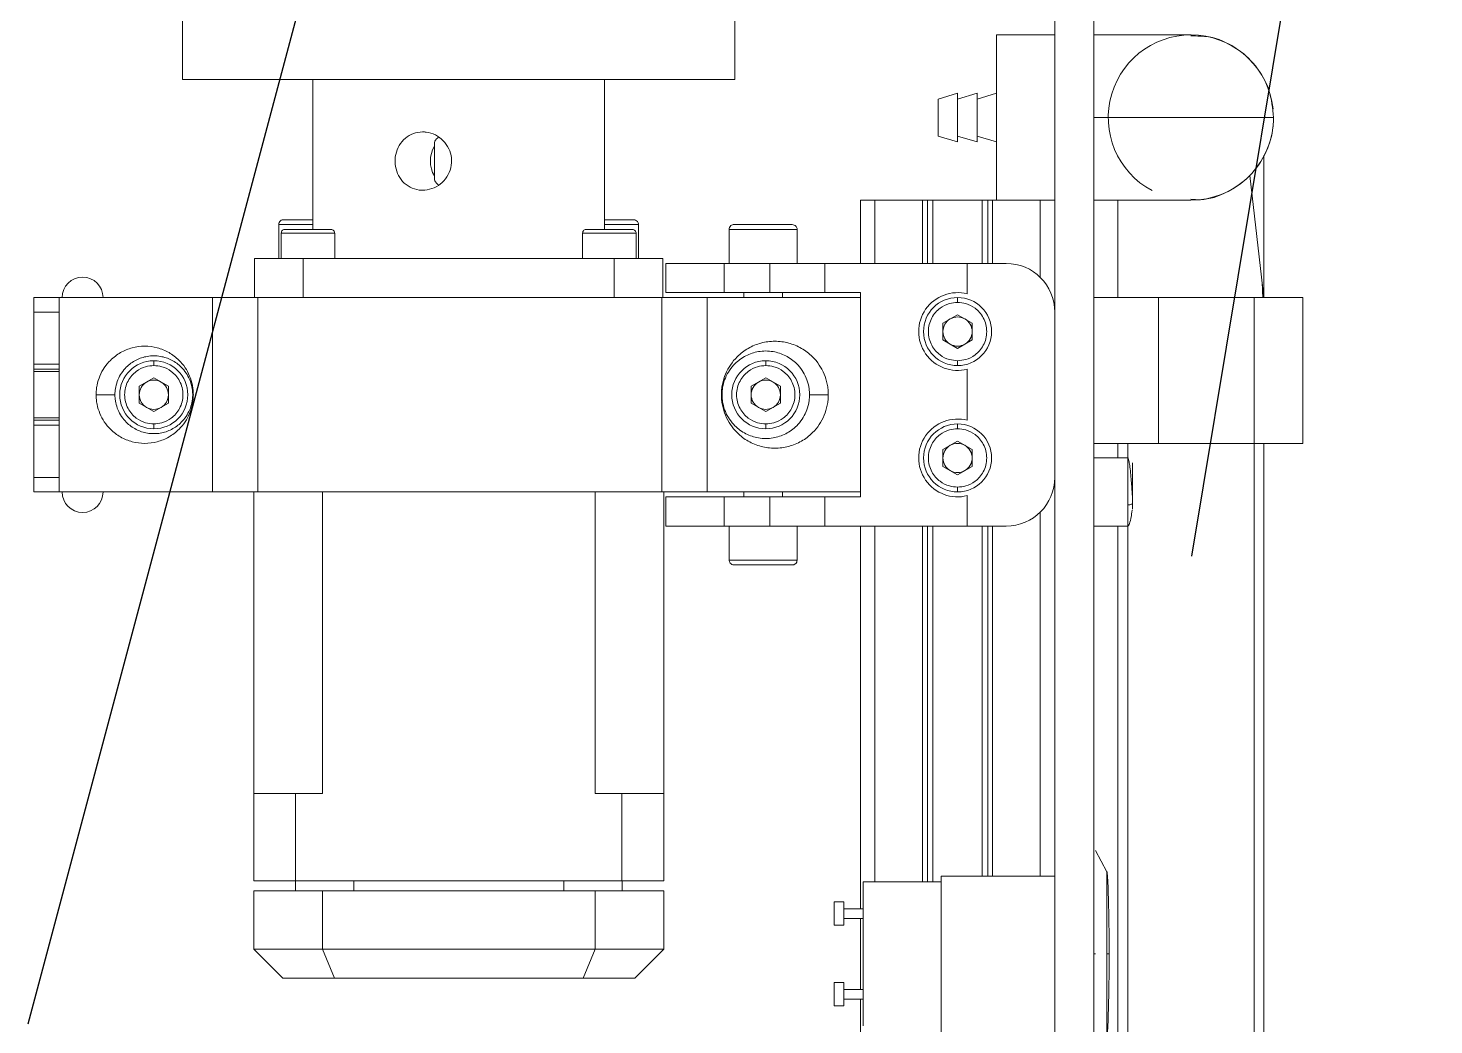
# Model space of a CAD drawing. Header units: millimetres. Extents: x -529 to 1738, y -425 to 849.
# Drawn here: x 246.3 to 318.6, y 725.1 to 776.4 of the extents above; entities that cross this region are included whole.
import ezdxf

# ---------------------------------------------------------------- set-up
doc = ezdxf.new("R2010")
doc.units = ezdxf.units.MM

msp = doc.modelspace()

# ---------------------------------------------------------------- linework, layer by layer
for p, q in [((306.111, 749.236), (318.562, 824.295)), ((246.264, 725.196), (272.608, 823.996))]:
    msp.add_line(p, q)
at = {"color": 7, "linetype": 'Continuous', "lineweight": 15}
for p, q in [((299.065, 652.541), (299.065, 792.541)), ((301.065, 652.541), (301.065, 792.541)), ((254.207, 776.741), (254.207, 773.741)), ((282.607, 773.741), (282.607, 776.741)), ((299.065, 776.041), (296.065, 776.041)), ((296.065, 767.541), (296.065, 776.041)), ((306.065, 776.041), (301.065, 776.041)), ((282.165, 773.741), (254.207, 773.741)), ((260.907, 773.741), (260.907, 766.041)), ((275.907, 766.041), (275.907, 773.741)), ((282.607, 773.741), (282.165, 773.741)), ((294.065, 773.041), (293.065, 772.741)), ((295.065, 773.041), (294.065, 772.741)), ((294.065, 773.041), (294.065, 770.541)), ((296.065, 773.041), (295.065, 772.741)), ((295.065, 770.541), (295.065, 773.041)), ((293.065, 772.741), (293.065, 770.841)), ((310.315, 771.791), (301.065, 771.791)), ((293.065, 770.841), (294.065, 770.541)), ((294.065, 770.841), (295.065, 770.541)), ((295.065, 770.841), (296.065, 770.541)), ((267.157, 770.441), (267.157, 768.671)), ((289.065, 767.541), (289.065, 764.291)), ((289.815, 767.541), (289.065, 767.541)), ((292.265, 767.541), (289.815, 767.541)), ((292.265, 767.541), (292.265, 764.291)), ((292.265, 767.541), (292.515, 767.541)), ((292.515, 764.291), (292.515, 767.541)), ((292.795, 767.541), (292.515, 767.541)), ((292.795, 767.541), (292.795, 764.291)), ((295.334, 767.541), (292.795, 767.541)), ((295.334, 767.541), (295.334, 764.291)), ((295.615, 767.541), (295.334, 767.541)), ((295.615, 767.541), (295.615, 764.291)), ((295.615, 767.541), (295.865, 767.541)), ((295.865, 764.291), (295.865, 767.541)), ((298.315, 767.541), (295.865, 767.541)), ((299.065, 767.541), (298.315, 767.541)), ((301.065, 767.541), (306.065, 767.541)), ((259.157, 766.291), (259.157, 764.541)), ((259.282, 765.853), (259.282, 764.541)), ((259.282, 765.853), (262.032, 765.853)), ((262.032, 764.541), (262.032, 765.853)), ((274.782, 765.853), (274.782, 764.541)), ((274.782, 765.853), (277.532, 765.853)), ((277.532, 764.541), (277.532, 765.853)), ((277.657, 764.541), (277.657, 766.291)), ((282.315, 766.041), (282.315, 764.291)), ((282.315, 766.041), (285.815, 766.041)), ((285.815, 764.291), (285.815, 766.041)), ((260.407, 764.541), (257.907, 764.541)), ((257.907, 764.541), (257.907, 762.541)), ((276.407, 764.541), (260.407, 764.541)), ((260.407, 764.541), (260.407, 762.541)), ((276.407, 764.541), (276.407, 762.541)), ((278.907, 764.541), (276.407, 764.541)), ((278.907, 762.541), (278.907, 764.541)), ((282.065, 764.291), (279.065, 764.291)), ((279.065, 764.291), (279.065, 762.791)), ((282.065, 764.291), (282.065, 762.791)), ((284.408, 764.291), (282.065, 764.291)), ((284.408, 762.791), (284.408, 764.291)), ((287.236, 764.291), (284.408, 764.291)), ((287.236, 764.291), (287.236, 762.791)), ((294.565, 764.291), (287.236, 764.291)), ((294.565, 764.291), (294.565, 762.727)), ((296.565, 764.291), (294.565, 764.291)), ((279.065, 762.791), (282.065, 762.791)), ((282.065, 762.791), (284.408, 762.791)), ((283.065, 762.791), (283.065, 762.541)), ((284.408, 762.791), (287.236, 762.791)), ((285.065, 762.541), (285.065, 762.791)), ((287.236, 762.791), (289.065, 762.791)), ((289.065, 762.791), (289.065, 762.541)), ((247.865, 762.541), (246.565, 762.541)), ((246.565, 762.541), (246.565, 761.791)), ((247.865, 762.541), (247.865, 752.541)), ((255.748, 762.541), (247.865, 762.541)), ((255.748, 762.541), (255.748, 752.541)), ((258.082, 762.541), (255.748, 762.541)), ((258.082, 762.541), (258.082, 752.541)), ((278.848, 762.541), (258.082, 762.541)), ((278.848, 752.541), (278.848, 762.541)), ((278.848, 762.541), (281.181, 762.541)), ((281.181, 762.541), (281.181, 752.541)), ((289.065, 762.541), (281.181, 762.541)), ((289.065, 752.541), (289.065, 762.541)), ((301.065, 762.541), (304.405, 762.541)), ((304.405, 755.041), (304.405, 762.541)), ((304.405, 762.541), (309.315, 762.541)), ((309.315, 755.041), (309.315, 762.541)), ((309.315, 762.541), (311.815, 762.541)), ((311.815, 762.541), (311.815, 755.041)), ((246.565, 761.791), (246.565, 759.11)), ((294.065, 761.657), (293.315, 761.224)), ((294.815, 761.224), (294.065, 761.657)), ((293.315, 761.224), (293.315, 760.358)), ((294.815, 760.358), (294.815, 761.224)), ((293.315, 760.358), (294.065, 759.925)), ((294.065, 759.925), (294.815, 760.358)), ((246.565, 758.856), (246.565, 759.11)), ((247.865, 758.856), (246.565, 758.856)), ((246.565, 758.856), (246.565, 758.733)), ((246.565, 758.733), (246.565, 756.349)), ((294.565, 758.854), (294.565, 756.227)), ((252.728, 758.407), (251.978, 757.974)), ((251.978, 757.974), (251.978, 757.108)), ((253.478, 757.974), (252.728, 758.407)), ((253.478, 757.108), (253.478, 757.974)), ((284.201, 758.407), (283.451, 757.974)), ((283.451, 757.974), (283.451, 757.108)), ((284.951, 757.974), (284.201, 758.407)), ((284.951, 757.108), (284.951, 757.974)), ((251.978, 757.108), (252.728, 756.675)), ((252.728, 756.675), (253.478, 757.108)), ((254.762, 757.541), (254.728, 757.541)), ((281.918, 757.541), (281.951, 757.541)), ((283.451, 757.108), (284.201, 756.675)), ((284.201, 756.675), (284.951, 757.108)), ((246.565, 756.349), (246.565, 756.226)), ((246.565, 756.226), (247.865, 756.226)), ((246.565, 755.972), (246.565, 756.226)), ((246.565, 755.972), (246.565, 753.291)), ((294.065, 755.157), (293.315, 754.724)), ((294.815, 754.724), (294.065, 755.157)), ((301.065, 755.041), (304.405, 755.041)), ((302.315, 755.041), (302.315, 754.291)), ((304.405, 755.041), (309.315, 755.041)), ((309.315, 755.041), (311.815, 755.041)), ((309.815, 690.041), (309.815, 755.041)), ((293.315, 754.724), (293.315, 753.858)), ((294.815, 753.858), (294.815, 754.724)), ((302.815, 754.291), (301.065, 754.291)), ((293.315, 753.858), (294.065, 753.425)), ((294.065, 753.425), (294.815, 753.858)), ((246.565, 753.291), (246.565, 752.541)), ((303.065, 752.872), (303.02, 752.872)), ((247.865, 752.541), (246.565, 752.541)), ((255.748, 752.541), (247.865, 752.541)), ((258.082, 752.541), (255.748, 752.541)), ((257.865, 752.541), (257.865, 737.041)), ((278.848, 752.541), (258.082, 752.541)), ((261.4, 737.041), (261.4, 752.541)), ((275.429, 752.541), (275.429, 737.041)), ((281.181, 752.541), (278.848, 752.541)), ((278.965, 737.041), (278.965, 752.541)), ((279.065, 752.291), (282.065, 752.291)), ((279.065, 750.791), (279.065, 752.291)), ((281.181, 752.541), (289.065, 752.541)), ((282.065, 750.791), (282.065, 752.291)), ((282.065, 752.291), (284.408, 752.291)), ((283.065, 752.541), (283.065, 752.291)), ((284.408, 750.791), (284.408, 752.291)), ((284.408, 752.291), (287.236, 752.291)), ((285.065, 752.291), (285.065, 752.541)), ((287.236, 752.291), (287.236, 750.791)), ((289.065, 752.291), (287.236, 752.291)), ((289.065, 752.541), (289.065, 752.291)), ((294.565, 752.354), (294.565, 750.791)), ((303.065, 751.654), (303.065, 751.968)), ((279.065, 750.791), (282.065, 750.791)), ((282.065, 750.791), (284.408, 750.791)), ((282.315, 750.791), (282.315, 749.041)), ((284.408, 750.791), (287.236, 750.791)), ((285.815, 749.041), (285.815, 750.791)), ((287.236, 750.791), (294.565, 750.791)), ((289.065, 750.791), (289.065, 731.118)), ((292.265, 750.791), (292.265, 732.491)), ((292.515, 732.491), (292.515, 750.791)), ((292.795, 750.791), (292.795, 732.491)), ((294.565, 750.791), (296.565, 750.791)), ((295.334, 750.791), (295.334, 732.791)), ((295.615, 750.791), (295.615, 732.791)), ((295.865, 732.791), (295.865, 750.791)), ((301.065, 750.791), (302.815, 750.791)), ((302.315, 750.791), (302.315, 724.291)), ((285.815, 749.041), (282.315, 749.041)), ((257.865, 732.541), (257.865, 737.041)), ((257.865, 737.041), (260.018, 737.041)), ((260.018, 732.541), (260.018, 737.041)), ((260.018, 737.041), (261.4, 737.041)), ((275.429, 737.041), (276.795, 737.041)), ((276.795, 732.541), (276.795, 737.041)), ((276.795, 737.041), (278.965, 737.041)), ((278.965, 732.541), (278.965, 737.041)), ((301.747, 733.011), (301.159, 734.114)), ((257.865, 732.541), (260.018, 732.541)), ((260.01, 732.541), (260.01, 732.041)), ((260.018, 732.541), (276.795, 732.541)), ((263.01, 732.041), (263.01, 732.541)), ((273.819, 732.541), (273.819, 732.041)), ((276.795, 732.541), (278.965, 732.541)), ((276.819, 732.041), (276.819, 732.541)), ((293.215, 732.491), (289.215, 732.491)), ((289.215, 728.791), (289.215, 732.491)), ((299.065, 732.791), (293.215, 732.791)), ((293.215, 732.791), (293.215, 724.791)), ((257.865, 732.041), (257.865, 729.041)), ((261.4, 732.041), (257.865, 732.041)), ((261.4, 732.041), (261.4, 729.041)), ((275.429, 732.041), (261.4, 732.041)), ((275.429, 732.041), (275.429, 729.041)), ((278.965, 732.041), (275.429, 732.041)), ((278.965, 732.041), (278.965, 729.041)), ((288.215, 731.468), (287.715, 731.468)), ((287.715, 730.868), (287.715, 731.468)), ((288.215, 731.468), (288.215, 730.868)), ((289.215, 731.118), (288.215, 731.118)), ((287.715, 730.268), (287.715, 730.868)), ((287.715, 730.268), (288.215, 730.268)), ((288.215, 730.868), (288.215, 730.268)), ((288.215, 730.618), (289.215, 730.618)), ((289.065, 730.618), (289.065, 726.964)), ((261.4, 729.041), (257.865, 729.041)), ((259.365, 727.541), (257.865, 729.041)), ((275.429, 729.041), (261.4, 729.041)), ((262.022, 727.541), (261.4, 729.041)), ((274.808, 727.541), (275.429, 729.041)), ((278.965, 729.041), (275.429, 729.041)), ((277.465, 727.541), (278.965, 729.041)), ((289.215, 725.091), (289.215, 728.791)), ((259.365, 727.541), (262.022, 727.541)), ((262.022, 727.541), (274.808, 727.541)), ((274.808, 727.541), (277.465, 727.541)), ((288.215, 727.314), (287.715, 727.314)), ((287.715, 726.714), (287.715, 727.314)), ((287.715, 726.114), (287.715, 726.714)), ((288.215, 727.314), (288.215, 726.714)), ((289.215, 726.964), (288.215, 726.964)), ((288.215, 726.714), (288.215, 726.114)), ((287.715, 726.114), (288.215, 726.114)), ((288.215, 726.464), (289.215, 726.464)), ((289.065, 726.464), (289.065, 718.618))]:
    msp.add_line(p, q, dxfattribs=at)
at = {"color": 8, "linetype": 'Continuous', "lineweight": 15}
for p, q in [((309.815, 762.541), (309.094, 768.81)), ((289.815, 767.541), (289.815, 764.291)), ((298.315, 767.541), (298.315, 763.576)), ((259.157, 766.291), (260.907, 766.291)), ((275.907, 766.291), (277.657, 766.291)), ((247.865, 761.791), (246.565, 761.791)), ((247.865, 759.11), (246.565, 759.11)), ((246.565, 758.733), (247.865, 758.733)), ((247.865, 756.349), (246.565, 756.349)), ((246.565, 755.972), (247.865, 755.972)), ((302.815, 754.291), (302.815, 755.041)), ((309.315, 755.041), (309.315, 690.041)), ((302.815, 754.291), (302.815, 751.873)), ((247.865, 753.291), (246.565, 753.291)), ((298.315, 751.505), (298.315, 732.791)), ((302.815, 751.873), (302.815, 750.791)), ((289.815, 750.791), (289.815, 732.491)), ((302.815, 724.291), (302.815, 750.791)), ((301.747, 733.011), (301.747, 728.791)), ((301.747, 728.791), (301.747, 724.57))]:
    msp.add_line(p, q, dxfattribs=at)
at = {"color": 7, "linetype": 'Continuous', "lineweight": 15}
for centre, radius, start, end in [((306.065, 771.791), 4.25, 6.15458, 242.00353), ((306.065, 771.791), 4.25, 270, 354.6892), ((268.493, 769.556), 1.54, 150.21455, 209.78545), ((296.565, 761.791), 2.5, 0, 90), ((249.065, 762.541), 1.05, 360, 180), ((294.065, 760.791), 2, 75.52249, 284.47751), ((294.065, 760.791), 1.75, 90, 270), ((294.065, 760.791), 1.75, 270, 90), ((294.065, 760.791), 0.75, 120, 180), ((294.065, 760.791), 0.75, 60, 120), ((294.065, 760.791), 0.75, 360, 60), ((294.065, 760.791), 0.75, 180, 240), ((294.065, 760.791), 0.75, 300, 360), ((294.065, 760.791), 0.75, 240, 300), ((252.728, 757.541), 1.75, 90, 270), ((252.728, 757.541), 1.75, 270, 90), ((284.201, 757.541), 1.75, 90, 270), ((284.201, 757.541), 1.75, 270, 90), ((252.728, 757.541), 0.75, 120, 180), ((252.728, 757.541), 0.75, 60, 120), ((252.728, 757.541), 0.75, 360, 60), ((284.201, 757.541), 0.75, 120, 180), ((284.201, 757.541), 0.75, 60, 120), ((284.201, 757.541), 0.75, 360, 60), ((252.728, 757.541), 0.75, 180, 240), ((252.728, 757.541), 0.75, 300, 360), ((284.201, 757.541), 0.75, 180, 240), ((284.201, 757.541), 0.75, 300, 360), ((252.728, 757.541), 0.75, 240, 300), ((284.201, 757.541), 0.75, 240, 300), ((294.065, 754.291), 2, 75.52249, 284.47751), ((294.065, 754.291), 1.75, 90, 270), ((294.065, 754.291), 1.75, 270, 90), ((294.065, 754.291), 0.75, 120, 180), ((294.065, 754.291), 0.75, 60, 120), ((294.065, 754.291), 0.75, 360, 60), ((294.065, 754.291), 0.75, 180, 240), ((294.065, 754.291), 0.75, 300, 360), ((294.065, 754.291), 0.75, 240, 300), ((296.565, 753.291), 2.5, 270, 0), ((249.065, 752.541), 1.05, 180, 0)]:
    msp.add_arc(centre, radius, start, end, dxfattribs=at)
for points, knots in [([(310.315, 771.791), (310.268, 772.268), (310.174, 773.224), (309.441, 774.5), (308.362, 775.452), (307.17, 775.991), (306.376, 775.988), (306.062, 775.986)], [0, 0, 0, 0, 0.214742, 0.429483, 0.644225, 0.858966, 1, 1, 1, 1]), ([(306.062, 767.596), (306.227, 767.581), (306.868, 767.522), (307.962, 767.917), (309.144, 768.739), (309.976, 769.936), (310.289, 771.017), (310.31, 771.642), (310.315, 771.791)], [0, 0, 0, 0, 0.074557, 0.289109, 0.503661, 0.718213, 0.932765, 1, 1, 1, 1]), ([(266.55, 771.056), (266.389, 771.039), (266.068, 771.007), (265.648, 770.754), (265.329, 770.379), (265.145, 769.906), (265.116, 769.396), (265.241, 768.908), (265.507, 768.491), (265.893, 768.189), (266.266, 768.07), (266.65, 768.045), (267.038, 768.112), (267.48, 768.355), (267.826, 768.733), (268.029, 769.206), (268.061, 769.716), (267.922, 770.204), (267.631, 770.621), (267.22, 770.922), (266.835, 771.044), (266.611, 771.053), (266.55, 771.056)], [0, 0, 0, 0, 0.052962, 0.105899, 0.159478, 0.213534, 0.266876, 0.319421, 0.37233, 0.426187, 0.480118, 0.5, 0.552962, 0.605899, 0.659478, 0.713534, 0.766876, 0.819421, 0.87233, 0.926187, 0.980118, 1, 1, 1, 1]), ([(267.366, 770.781), (267.331, 770.752), (267.207, 770.653), (267.151, 770.506), (267.161, 770.455), (267.163, 770.448)], [0, 0, 0, 0, 0.258448, 0.889878, 1, 1, 1, 1]), ([(309.815, 762.541), (309.814, 763.841), (309.813, 765.757), (309.814, 768.256), (309.814, 769.374), (309.814, 769.841)], [0, 0, 0, 0, 0.551549, 0.812611, 1, 1, 1, 1]), ([(267.372, 768.326), (267.334, 768.357), (267.209, 768.457), (267.151, 768.606), (267.161, 768.656), (267.163, 768.664)], [0, 0, 0, 0, 0.268021, 0.8913, 1, 1, 1, 1]), ([(302.315, 767.541), (302.315, 767.187), (302.316, 765.578), (302.315, 763.871), (302.315, 762.541)], [0, 0, 0, 0, 0.220297, 1, 1, 1, 1]), ([(259.157, 766.291), (259.161, 766.326), (259.17, 766.4), (259.238, 766.484), (259.322, 766.533), (259.379, 766.538), (259.407, 766.541)], [0, 0, 0, 0, 0.2702613, 0.5624294, 0.7897364, 1, 1, 1, 1]), ([(260.907, 766.541), (260.782, 766.541), (260.537, 766.541), (260.2, 766.541), (259.919, 766.541), (259.648, 766.541), (259.445, 766.541), (259.418, 766.541), (259.407, 766.541)], [0, 0, 0, 0, 0.158429, 0.312128, 0.45716, 0.590874, 0.819363, 1, 1, 1, 1]), ([(277.407, 766.541), (277.395, 766.541), (277.368, 766.541), (277.165, 766.541), (276.894, 766.541), (276.613, 766.541), (276.276, 766.541), (276.031, 766.541), (275.907, 766.541)], [0, 0, 0, 0, 0.1806368, 0.4091264, 0.5428398, 0.6878723, 0.841571, 1, 1, 1, 1]), ([(277.407, 766.541), (277.442, 766.536), (277.516, 766.527), (277.6, 766.46), (277.648, 766.376), (277.654, 766.318), (277.657, 766.291)], [0, 0, 0, 0, 0.270261, 0.562429, 0.789736, 1, 1, 1, 1]), ([(259.282, 765.853), (259.285, 765.88), (259.292, 765.935), (259.342, 765.998), (259.406, 766.035), (259.448, 766.039), (259.469, 766.041)], [0, 0, 0, 0, 0.270261, 0.562429, 0.789736, 1, 1, 1, 1]), ([(261.844, 766.041), (261.835, 766.041), (261.814, 766.041), (261.653, 766.041), (261.439, 766.041), (261.216, 766.041), (260.949, 766.041), (260.657, 766.041), (260.364, 766.041), (260.097, 766.041), (259.875, 766.041), (259.66, 766.041), (259.5, 766.041), (259.478, 766.041), (259.469, 766.041)], [0, 0, 0, 0, 0.090318, 0.204563, 0.27142, 0.343936, 0.420786, 0.5, 0.579214, 0.656064, 0.72858, 0.795437, 0.909682, 1, 1, 1, 1]), ([(261.844, 766.041), (261.871, 766.038), (261.926, 766.031), (261.989, 765.98), (262.025, 765.917), (262.03, 765.874), (262.032, 765.853)], [0, 0, 0, 0, 0.270261, 0.562429, 0.789736, 1, 1, 1, 1]), ([(274.782, 765.853), (274.785, 765.88), (274.792, 765.935), (274.842, 765.998), (274.906, 766.035), (274.948, 766.039), (274.969, 766.041)], [0, 0, 0, 0, 0.270261, 0.562429, 0.789736, 1, 1, 1, 1]), ([(277.344, 766.041), (277.335, 766.041), (277.314, 766.041), (277.153, 766.041), (276.939, 766.041), (276.716, 766.041), (276.449, 766.041), (276.157, 766.041), (275.864, 766.041), (275.597, 766.041), (275.375, 766.041), (275.16, 766.041), (275, 766.041), (274.978, 766.041), (274.969, 766.041)], [0, 0, 0, 0, 0.090318, 0.204563, 0.27142, 0.343936, 0.420786, 0.5, 0.579214, 0.656064, 0.72858, 0.795437, 0.909682, 1, 1, 1, 1]), ([(277.344, 766.041), (277.371, 766.038), (277.426, 766.031), (277.489, 765.98), (277.525, 765.917), (277.53, 765.874), (277.532, 765.853)], [0, 0, 0, 0, 0.270261, 0.562429, 0.789736, 1, 1, 1, 1]), ([(282.315, 766.041), (282.319, 766.076), (282.328, 766.15), (282.396, 766.234), (282.48, 766.283), (282.537, 766.288), (282.565, 766.291)], [0, 0, 0, 0, 0.2702613, 0.5624294, 0.7897364, 1, 1, 1, 1]), ([(285.565, 766.291), (285.553, 766.291), (285.526, 766.291), (285.323, 766.291), (285.052, 766.291), (284.771, 766.291), (284.434, 766.291), (284.065, 766.291), (283.695, 766.291), (283.358, 766.291), (283.077, 766.291), (282.806, 766.291), (282.603, 766.291), (282.576, 766.291), (282.565, 766.291)], [0, 0, 0, 0, 0.090318, 0.204563, 0.27142, 0.343936, 0.420786, 0.5, 0.579214, 0.656064, 0.72858, 0.795437, 0.909682, 1, 1, 1, 1]), ([(285.565, 766.291), (285.6, 766.286), (285.674, 766.277), (285.758, 766.21), (285.806, 766.126), (285.812, 766.068), (285.815, 766.041)], [0, 0, 0, 0, 0.270261, 0.562429, 0.789736, 1, 1, 1, 1]), ([(309.76, 762.541), (309.758, 762.684), (309.754, 762.975), (309.728, 763.262), (309.715, 763.408)], [0, 0, 0, 0, 0.492953, 1, 1, 1, 1]), ([(294.065, 759.291), (293.923, 759.303), (293.602, 759.329), (293.212, 759.532), (292.92, 759.803), (292.726, 760.085), (292.595, 760.421), (292.549, 760.791), (292.595, 761.16), (292.726, 761.497), (292.92, 761.779), (293.212, 762.049), (293.602, 762.252), (293.923, 762.279), (294.065, 762.291)], [0, 0, 0, 0, 0.090318, 0.204563, 0.27142, 0.343936, 0.420786, 0.5, 0.579214, 0.656064, 0.72858, 0.795437, 0.909682, 1, 1, 1, 1]), ([(294.065, 762.291), (294.065, 762.326), (294.065, 762.4), (294.065, 762.484), (294.065, 762.533), (294.065, 762.538), (294.065, 762.541)], [0, 0, 0, 0, 0.2702613, 0.5624294, 0.7897364, 1, 1, 1, 1]), ([(294.065, 762.291), (294.206, 762.279), (294.528, 762.252), (294.917, 762.049), (295.21, 761.779), (295.404, 761.497), (295.534, 761.16), (295.58, 760.791), (295.534, 760.421), (295.404, 760.085), (295.21, 759.803), (294.917, 759.532), (294.528, 759.329), (294.206, 759.303), (294.065, 759.291)], [0, 0, 0, 0, 0.090318, 0.204563, 0.27142, 0.343936, 0.420786, 0.5, 0.579214, 0.656064, 0.72858, 0.795437, 0.909682, 1, 1, 1, 1]), ([(254.762, 757.541), (254.759, 757.624), (254.754, 757.794), (254.699, 758.142), (254.564, 758.558), (254.326, 758.978), (253.971, 759.397), (253.49, 759.749), (252.897, 759.987), (252.262, 760.068), (251.626, 759.987), (251.033, 759.749), (250.553, 759.397), (250.197, 758.978), (249.96, 758.558), (249.825, 758.142), (249.769, 757.794), (249.764, 757.623), (249.762, 757.541)], [0, 0, 0, 0, 0.015767, 0.032507, 0.07165, 0.121071, 0.181335, 0.276733, 0.38495, 0.499999, 0.615064, 0.72328, 0.818664, 0.878928, 0.928349, 0.967492, 0.984238, 1, 1, 1, 1]), ([(287.418, 757.541), (287.415, 757.632), (287.409, 757.819), (287.348, 758.202), (287.199, 758.659), (286.938, 759.121), (286.547, 759.583), (286.019, 759.97), (285.366, 760.232), (284.667, 760.321), (283.969, 760.232), (283.316, 759.97), (282.788, 759.583), (282.397, 759.121), (282.135, 758.659), (281.987, 758.202), (281.926, 757.819), (281.92, 757.632), (281.918, 757.541)], [0, 0, 0, 0, 0.015767, 0.032507, 0.07165, 0.121071, 0.181335, 0.276732, 0.384949, 0.499999, 0.615064, 0.72328, 0.818664, 0.878928, 0.928349, 0.967492, 0.984238, 1, 1, 1, 1]), ([(250.728, 757.541), (250.73, 757.607), (250.735, 757.746), (250.781, 758.032), (250.891, 758.363), (251.08, 758.694), (251.307, 758.961), (251.558, 759.173), (251.821, 759.332), (252.103, 759.449), (252.408, 759.523), (252.728, 759.55), (253.049, 759.523), (253.354, 759.449), (253.636, 759.332), (253.899, 759.173), (254.15, 758.961), (254.377, 758.694), (254.566, 758.363), (254.676, 758.032), (254.722, 757.746), (254.726, 757.607), (254.728, 757.541)], [0, 0, 0, 0, 0.013354, 0.028008, 0.064282, 0.112554, 0.173014, 0.228848, 0.290357, 0.356167, 0.423675, 0.5, 0.576326, 0.643834, 0.709645, 0.771153, 0.826986, 0.887446, 0.935718, 0.971992, 0.986647, 1, 1, 1, 1]), ([(252.728, 759.041), (252.728, 759.076), (252.728, 759.15), (252.728, 759.234), (252.728, 759.283), (252.728, 759.288), (252.728, 759.291)], [0, 0, 0, 0, 0.270261, 0.562429, 0.789736, 1, 1, 1, 1]), ([(281.951, 757.541), (281.953, 757.615), (281.958, 757.772), (282.009, 758.092), (282.133, 758.464), (282.346, 758.838), (282.601, 759.139), (282.884, 759.377), (283.18, 759.556), (283.497, 759.687), (283.84, 759.771), (284.201, 759.801), (284.562, 759.771), (284.905, 759.687), (285.222, 759.556), (285.517, 759.377), (285.8, 759.139), (286.056, 758.838), (286.268, 758.464), (286.392, 758.092), (286.444, 757.772), (286.449, 757.615), (286.451, 757.541)], [0, 0, 0, 0, 0.013585, 0.02844, 0.064978, 0.113349, 0.173785, 0.229532, 0.29091, 0.356559, 0.423886, 0.5, 0.576115, 0.643443, 0.709091, 0.770469, 0.826215, 0.886651, 0.935022, 0.97156, 0.986416, 1, 1, 1, 1]), ([(284.201, 759.041), (284.201, 759.076), (284.201, 759.15), (284.201, 759.234), (284.201, 759.283), (284.201, 759.288), (284.201, 759.291)], [0, 0, 0, 0, 0.270261, 0.562429, 0.789736, 1, 1, 1, 1]), ([(294.065, 759.041), (294.065, 759.045), (294.065, 759.054), (294.065, 759.122), (294.065, 759.206), (294.065, 759.263), (294.065, 759.291)], [0, 0, 0, 0, 0.2702613, 0.5624294, 0.7897364, 1, 1, 1, 1]), ([(252.728, 756.041), (252.587, 756.053), (252.265, 756.079), (251.876, 756.282), (251.584, 756.553), (251.39, 756.835), (251.259, 757.171), (251.213, 757.541), (251.259, 757.91), (251.39, 758.247), (251.584, 758.529), (251.876, 758.799), (252.265, 759.002), (252.587, 759.029), (252.728, 759.041)], [0, 0, 0, 0, 0.090318, 0.204563, 0.27142, 0.343936, 0.420786, 0.5, 0.579214, 0.656064, 0.72858, 0.795437, 0.909682, 1, 1, 1, 1]), ([(252.728, 759.041), (252.87, 759.029), (253.191, 759.002), (253.581, 758.799), (253.873, 758.529), (254.067, 758.247), (254.198, 757.91), (254.244, 757.541), (254.198, 757.171), (254.067, 756.835), (253.873, 756.553), (253.581, 756.282), (253.191, 756.079), (252.87, 756.053), (252.728, 756.041)], [0, 0, 0, 0, 0.090318, 0.204563, 0.27142, 0.343936, 0.420786, 0.5, 0.579214, 0.656064, 0.72858, 0.795437, 0.909682, 1, 1, 1, 1]), ([(284.201, 756.041), (284.059, 756.053), (283.738, 756.079), (283.349, 756.282), (283.056, 756.553), (282.862, 756.835), (282.731, 757.171), (282.685, 757.541), (282.731, 757.91), (282.862, 758.247), (283.056, 758.529), (283.349, 758.799), (283.738, 759.002), (284.059, 759.029), (284.201, 759.041)], [0, 0, 0, 0, 0.090318, 0.204563, 0.27142, 0.343936, 0.420786, 0.5, 0.579214, 0.656064, 0.72858, 0.795437, 0.909682, 1, 1, 1, 1]), ([(284.201, 759.041), (284.343, 759.029), (284.664, 759.002), (285.053, 758.799), (285.346, 758.529), (285.54, 758.247), (285.67, 757.91), (285.716, 757.541), (285.67, 757.171), (285.54, 756.835), (285.346, 756.553), (285.053, 756.282), (284.664, 756.079), (284.343, 756.053), (284.201, 756.041)], [0, 0, 0, 0, 0.090318, 0.204563, 0.27142, 0.343936, 0.420786, 0.5, 0.579214, 0.656064, 0.72858, 0.795437, 0.909682, 1, 1, 1, 1]), ([(249.762, 757.541), (249.764, 757.458), (249.769, 757.288), (249.825, 756.94), (249.96, 756.524), (250.197, 756.104), (250.553, 755.685), (251.034, 755.332), (251.627, 755.094), (252.262, 755.013), (252.897, 755.094), (253.49, 755.332), (253.971, 755.685), (254.326, 756.104), (254.564, 756.524), (254.699, 756.94), (254.754, 757.288), (254.759, 757.458), (254.762, 757.541)], [0, 0, 0, 0, 0.015771, 0.032509, 0.071651, 0.121072, 0.181337, 0.276734, 0.384951, 0.5, 0.615065, 0.723281, 0.818664, 0.878928, 0.928349, 0.967492, 0.984238, 1, 1, 1, 1]), ([(250.728, 757.541), (250.725, 757.541), (250.717, 757.541), (250.645, 757.541), (250.536, 757.541), (250.42, 757.541), (250.32, 757.541), (250.217, 757.541), (250.087, 757.541), (249.946, 757.541), (249.825, 757.541), (249.781, 757.541), (249.762, 757.541)], [0, 0, 0, 0, 0.098138, 0.215987, 0.351965, 0.4252, 0.5, 0.5748, 0.648035, 0.784013, 0.901862, 1, 1, 1, 1]), ([(254.728, 757.541), (254.726, 757.474), (254.722, 757.335), (254.676, 757.05), (254.566, 756.719), (254.377, 756.388), (254.15, 756.12), (253.899, 755.909), (253.636, 755.75), (253.354, 755.633), (253.049, 755.558), (252.728, 755.532), (252.408, 755.558), (252.103, 755.633), (251.821, 755.75), (251.558, 755.909), (251.307, 756.12), (251.08, 756.388), (250.891, 756.719), (250.781, 757.05), (250.735, 757.335), (250.73, 757.474), (250.728, 757.541)], [0, 0, 0, 0, 0.013354, 0.028008, 0.064282, 0.112554, 0.173014, 0.228848, 0.290357, 0.356167, 0.423675, 0.5, 0.576326, 0.643834, 0.709645, 0.771153, 0.826986, 0.887446, 0.935718, 0.971992, 0.986647, 1, 1, 1, 1]), ([(281.918, 757.541), (281.92, 757.45), (281.926, 757.262), (281.986, 756.88), (282.136, 756.422), (282.397, 755.96), (282.788, 755.499), (283.316, 755.111), (283.969, 754.85), (284.668, 754.761), (285.366, 754.85), (286.019, 755.111), (286.547, 755.499), (286.938, 755.96), (287.2, 756.422), (287.348, 756.88), (287.409, 757.262), (287.415, 757.45), (287.418, 757.541)], [0, 0, 0, 0, 0.015767, 0.032507, 0.07165, 0.121071, 0.181335, 0.276732, 0.384949, 0.499999, 0.615063, 0.72328, 0.818664, 0.878928, 0.928349, 0.967492, 0.984238, 1, 1, 1, 1]), ([(286.451, 757.541), (286.449, 757.466), (286.444, 757.31), (286.392, 756.99), (286.268, 756.617), (286.056, 756.244), (285.8, 755.943), (285.517, 755.705), (285.222, 755.526), (284.905, 755.395), (284.562, 755.31), (284.201, 755.28), (283.84, 755.31), (283.497, 755.395), (283.18, 755.526), (282.884, 755.705), (282.601, 755.943), (282.346, 756.244), (282.133, 756.617), (282.009, 756.99), (281.958, 757.31), (281.953, 757.466), (281.951, 757.541)], [0, 0, 0, 0, 0.013585, 0.02844, 0.064978, 0.113349, 0.173785, 0.229532, 0.29091, 0.356559, 0.423886, 0.5, 0.576115, 0.643443, 0.709091, 0.770469, 0.826215, 0.886651, 0.935022, 0.97156, 0.986416, 1, 1, 1, 1]), ([(287.418, 757.541), (287.398, 757.541), (287.355, 757.541), (287.233, 757.541), (287.093, 757.541), (286.962, 757.541), (286.859, 757.541), (286.76, 757.541), (286.644, 757.541), (286.535, 757.541), (286.462, 757.541), (286.454, 757.541), (286.451, 757.541)], [0, 0, 0, 0, 0.098138, 0.215987, 0.351965, 0.4252, 0.5, 0.5748, 0.648035, 0.784013, 0.901862, 1, 1, 1, 1]), ([(252.728, 755.791), (252.728, 755.795), (252.728, 755.804), (252.728, 755.872), (252.728, 755.956), (252.728, 756.013), (252.728, 756.041)], [0, 0, 0, 0, 0.2702613, 0.5624294, 0.7897364, 1, 1, 1, 1]), ([(284.201, 755.791), (284.201, 755.795), (284.201, 755.804), (284.201, 755.872), (284.201, 755.956), (284.201, 756.013), (284.201, 756.041)], [0, 0, 0, 0, 0.2702613, 0.5624294, 0.7897364, 1, 1, 1, 1]), ([(294.065, 752.791), (293.923, 752.803), (293.602, 752.829), (293.212, 753.032), (292.92, 753.303), (292.726, 753.585), (292.595, 753.921), (292.549, 754.291), (292.595, 754.66), (292.726, 754.997), (292.92, 755.279), (293.212, 755.549), (293.602, 755.752), (293.923, 755.779), (294.065, 755.791)], [0, 0, 0, 0, 0.090318, 0.204563, 0.27142, 0.343936, 0.420786, 0.5, 0.579214, 0.656064, 0.72858, 0.795437, 0.909682, 1, 1, 1, 1]), ([(294.065, 755.791), (294.065, 755.826), (294.065, 755.9), (294.065, 755.984), (294.065, 756.033), (294.065, 756.038), (294.065, 756.041)], [0, 0, 0, 0, 0.2702613, 0.5624294, 0.7897364, 1, 1, 1, 1]), ([(294.065, 755.791), (294.206, 755.779), (294.528, 755.752), (294.917, 755.549), (295.21, 755.279), (295.404, 754.997), (295.534, 754.66), (295.58, 754.291), (295.534, 753.921), (295.404, 753.585), (295.21, 753.303), (294.917, 753.032), (294.528, 752.829), (294.206, 752.803), (294.065, 752.791)], [0, 0, 0, 0, 0.090318, 0.204563, 0.27142, 0.343936, 0.420786, 0.5, 0.579214, 0.656064, 0.72858, 0.795437, 0.909682, 1, 1, 1, 1]), ([(302.863, 754.196), (302.862, 754.201), (302.846, 754.285), (302.83, 754.288), (302.815, 754.291)], [0, 0, 0, 0, 0.063519, 1, 1, 1, 1]), ([(303.065, 751.968), (303.064, 752.04), (303.062, 752.198), (303.047, 752.488), (303.023, 752.841), (302.99, 753.243), (302.95, 753.649), (302.907, 754.002), (302.878, 754.132), (302.863, 754.196)], [0, 0, 0, 0, 0.090912, 0.19902, 0.32656, 0.474541, 0.641681, 0.82356, 1, 1, 1, 1]), ([(303.065, 751.968), (303.065, 752.104), (303.065, 752.411), (303.065, 752.848), (303.065, 753.222), (303.065, 753.509), (303.065, 753.758), (303.065, 753.942), (303.065, 754.04), (303.065, 754.048), (303.065, 753.976), (303.065, 753.809), (303.065, 753.527), (303.065, 753.24), (303.065, 753.114)], [0, 0, 0, 0, 0.090318, 0.204563, 0.27142, 0.343936, 0.420786, 0.5, 0.579214, 0.656064, 0.72858, 0.795437, 0.909682, 1, 1, 1, 1]), ([(294.065, 752.541), (294.065, 752.545), (294.065, 752.554), (294.065, 752.622), (294.065, 752.706), (294.065, 752.763), (294.065, 752.791)], [0, 0, 0, 0, 0.2702613, 0.5624294, 0.7897364, 1, 1, 1, 1]), ([(302.815, 751.873), (302.85, 751.874), (302.924, 751.878), (303.008, 751.904), (303.056, 751.936), (303.062, 751.958), (303.065, 751.968)], [0, 0, 0, 0, 0.270261, 0.562429, 0.789736, 1, 1, 1, 1]), ([(302.815, 750.791), (302.83, 750.798), (302.858, 750.811), (302.905, 750.912), (302.95, 751.057), (303.001, 751.273), (303.028, 751.477), (303.044, 751.603)], [0, 0, 0, 0, 0.2042003, 0.3970797, 0.575871, 0.7389507, 1, 1, 1, 1]), ([(282.565, 748.791), (282.529, 748.795), (282.456, 748.804), (282.372, 748.872), (282.323, 748.956), (282.317, 749.013), (282.315, 749.041)], [0, 0, 0, 0, 0.270261, 0.562429, 0.789736, 1, 1, 1, 1]), ([(285.815, 749.041), (285.81, 749.005), (285.801, 748.932), (285.733, 748.848), (285.649, 748.799), (285.592, 748.794), (285.565, 748.791)], [0, 0, 0, 0, 0.270261, 0.562429, 0.789736, 1, 1, 1, 1]), ([(282.565, 748.791), (282.576, 748.791), (282.603, 748.791), (282.806, 748.791), (283.077, 748.791), (283.358, 748.791), (283.695, 748.791), (284.065, 748.791), (284.434, 748.791), (284.771, 748.791), (285.052, 748.791), (285.323, 748.791), (285.526, 748.791), (285.553, 748.791), (285.565, 748.791)], [0, 0, 0, 0, 0.090318, 0.204563, 0.27142, 0.343936, 0.420786, 0.5, 0.579214, 0.656064, 0.72858, 0.795437, 0.909682, 1, 1, 1, 1]), ([(301.777, 732.774), (301.776, 732.793), (301.767, 732.96), (301.756, 732.987), (301.747, 733.011)], [0, 0, 0, 0, 0.113386, 1, 1, 1, 1]), ([(301.865, 728.791), (301.863, 729.155), (301.859, 729.993), (301.839, 731.058), (301.818, 731.884), (301.799, 732.447), (301.784, 732.667), (301.777, 732.774)], [0, 0, 0, 0, 0.211258, 0.486281, 0.650738, 0.831629, 1, 1, 1, 1]), ([(301.065, 728.791), (301.065, 728.791), (301.066, 728.791), (301.071, 728.791), (301.083, 728.791), (301.102, 728.791), (301.123, 728.791), (301.141, 728.791), (301.152, 728.791), (301.157, 728.791), (301.159, 728.791)], [0, 0, 0, 0, 0.089043, 0.192738, 0.339793, 0.5, 0.660207, 0.807262, 0.910957, 1, 1, 1, 1]), ([(301.747, 728.791), (301.785, 728.791), (301.852, 728.791), (301.861, 728.791), (301.865, 728.791)], [0, 0, 0, 0, 0.56, 1, 1, 1, 1]), ([(301.775, 724.775), (301.783, 724.891), (301.798, 725.12), (301.818, 725.697), (301.839, 726.524), (301.859, 727.589), (301.863, 728.427), (301.865, 728.791)], [0, 0, 0, 0, 0.180947, 0.359102, 0.521072, 0.791937, 1, 1, 1, 1])]:
    msp.add_open_spline(points, degree=3, knots=knots, dxfattribs=at)

doc.saveas('drawing.dxf')
